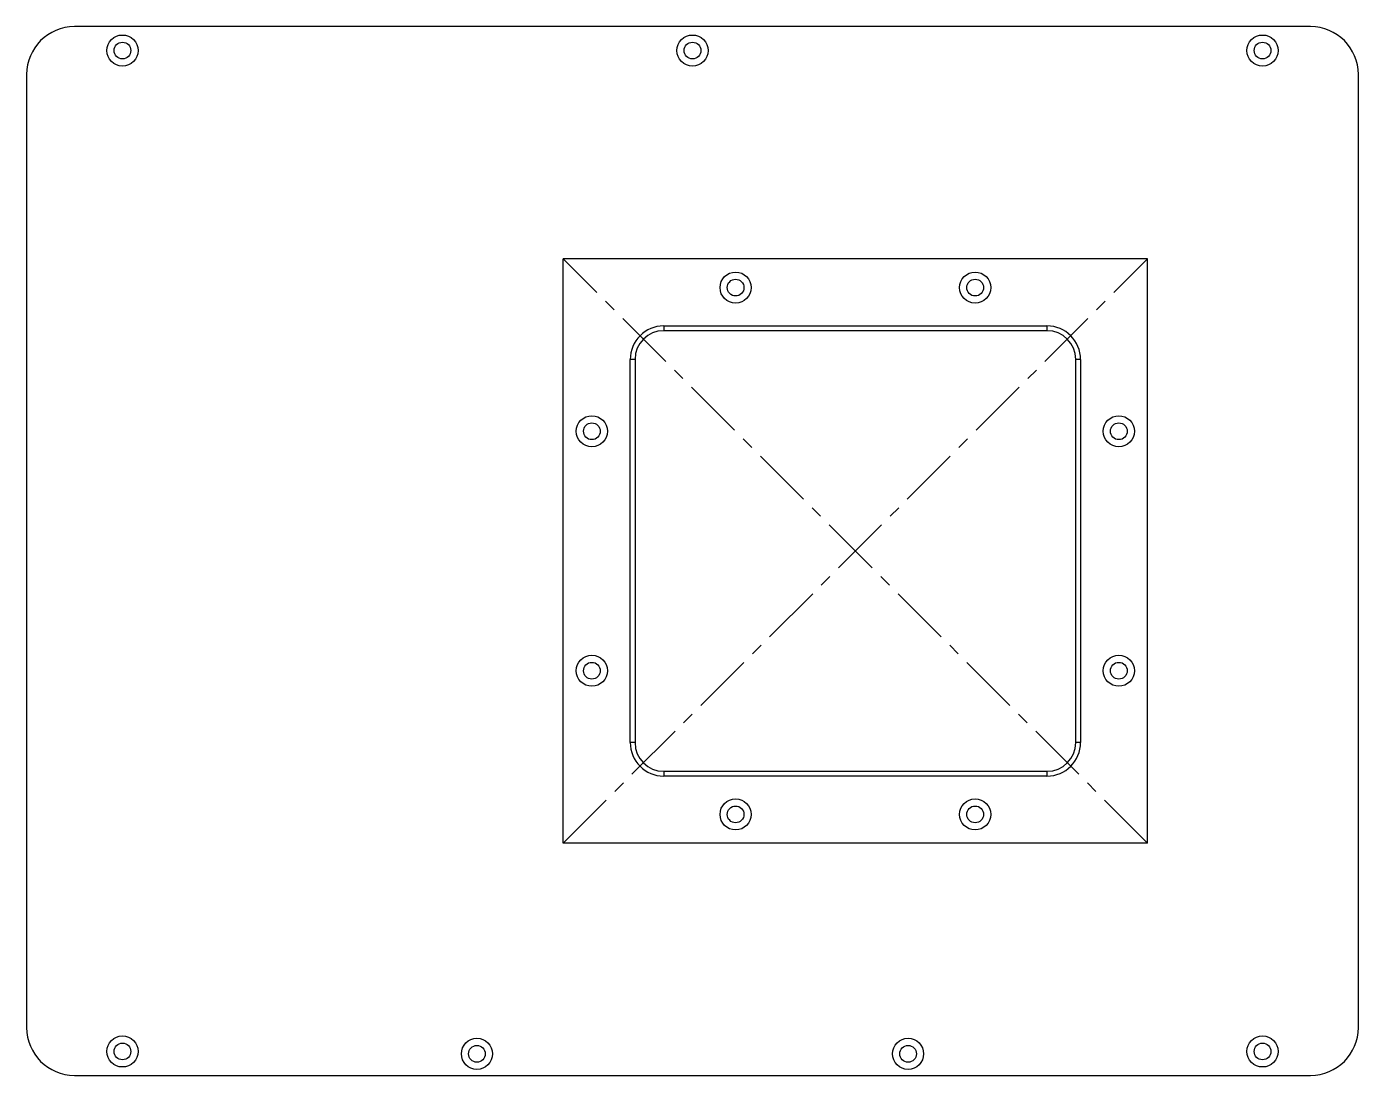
# Model space of a CAD drawing. Header units: millimetres. Extents: x -139 to 139, y -110 to 110.
import ezdxf

# ---------------------------------------------------------------- set-up
doc = ezdxf.new("R2010")
doc.units = ezdxf.units.MM
doc.header["$PDSIZE"] = -1
doc.linetypes.add('CENTERX2', pattern=[20.32, 12.7, -2.54, 2.54, -2.54])

msp = doc.modelspace()

# ---------------------------------------------------------------- linework, layer by layer
at = {"color": 7, "linetype": 'Continuous', "lineweight": 25}
for p, q in [((129, 109.5), (-129, 109.5)), ((-139, 99.5), (-139, -99.5)), ((139, -99.5), (139, 99.5)), ((-6, 47), (74, 47)), ((-6, 47), (-6, 46)), ((74, 46), (-6, 46)), ((74, 47), (74, 46)), ((-13, -40), (-13, 40)), ((-12, 40), (-13, 40)), ((-12, 40), (-12, -40)), ((81, 40), (80, 40)), ((80, -40), (80, 40)), ((81, 40), (81, -40)), ((-12, -40), (-13, -40)), ((81, -40), (80, -40)), ((-6, -46), (-6, -47)), ((-6, -46), (74, -46)), ((74, -47), (-6, -47)), ((74, -46), (74, -47)), ((-129, -109.5), (129, -109.5))]:
    msp.add_line(p, q, dxfattribs=at)
at = {"color": 7, "linetype": 'Continuous'}
for p, q in [((-27, -61), (-27, 61)), ((95, 61), (-27, 61)), ((95, -61), (95, 61)), ((95, -61), (-27, -61))]:
    msp.add_line(p, q, dxfattribs=at)
at = {"color": 7, "linetype": 'CENTERX2'}
for p, q in [((95, -61), (-27, 61)), ((-27, -61), (95, 61))]:
    msp.add_line(p, q, dxfattribs=at)
at = {"color": 7, "linetype": 'Continuous', "lineweight": 25}
for centre, radius in [((-119, 104.5), 3.25), ((-119, 104.5), 1.75), ((0, 104.5), 3.25), ((0, 104.5), 1.75), ((119, 104.5), 3.25), ((119, 104.5), 1.75), ((9, 55), 3.25), ((9, 55), 1.75), ((59, 55), 3.25), ((59, 55), 1.75), ((-21, 25), 3.25), ((89, 25), 3.25), ((-21, 25), 1.75), ((89, 25), 1.75), ((-21, -25), 3.25), ((89, -25), 3.25), ((-21, -25), 1.75), ((89, -25), 1.75), ((9, -55), 3.25), ((59, -55), 3.25), ((9, -55), 1.75), ((59, -55), 1.75), ((-119, -104.5), 3.25), ((-119, -104.5), 1.75), ((-45, -105), 3.25), ((45, -105), 3.25), ((119, -104.5), 3.25), ((119, -104.5), 1.75), ((-45, -105), 1.75), ((45, -105), 1.75)]:
    msp.add_circle(centre, radius, dxfattribs=at)
for centre, radius, start, end in [((-129, 99.5), 10, 90, 180), ((129, 99.5), 10, 0, 90), ((-6, 40), 7, 90, 180), ((-6, 40), 6, 90, 180), ((74, 40), 7, 0, 90), ((74, 40), 6, 0, 90), ((-6, -40), 7, 180, 270), ((-6, -40), 6, 180, 270), ((74, -40), 7, 270, 0), ((74, -40), 6, 270, 0), ((-129, -99.5), 10, 180, 270), ((129, -99.5), 10, 270, 0)]:
    msp.add_arc(centre, radius, start, end, dxfattribs=at)
at = {"color": 7, "linetype": 'Continuous'}
msp.add_point((34, 0), dxfattribs=at)

doc.saveas('drawing.dxf')
